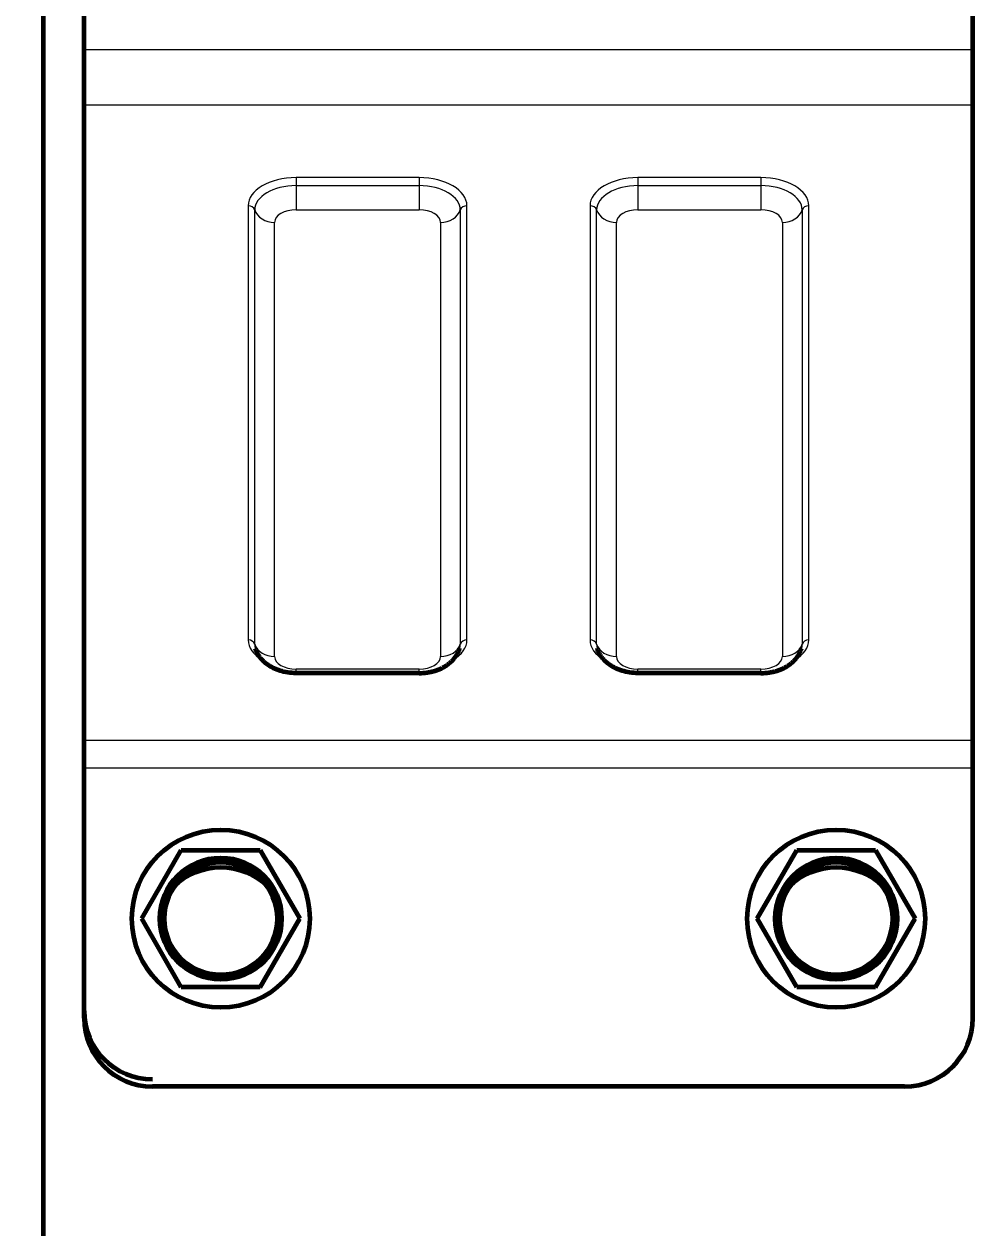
# Model space of a CAD drawing. Header units: millimetres. Extents: x 0 to 840, y 0 to 594.
# Drawn here: x 64.31 to 68.94, y 438.87 to 444.74 of the extents above; entities that cross this region are included whole.
import ezdxf

# ---------------------------------------------------------------- set-up
doc = ezdxf.new("R2010")
doc.units = ezdxf.units.MM
doc.linetypes.add('K5LT_BASIC', pattern=[0])
doc.linetypes.add('K5LT_THIN', pattern=[0])
doc.layers.add('Системный слой', color=7, linetype='Continuous')
doc.styles.add('KDIMTEXTSTYLE', font='GOST_AU.SHX', dxfattribs={"width": 0.96, "oblique": 15, "height": 5})
doc.dimstyles.new('KDIMSTYLE (0.07)', dxfattribs={"dimtxt": 5, "dimasz": 1, "dimexe": 2, "dimexo": 0, "dimgap": 1, "dimtad": 1, "dimlfac": 15, "dimtxsty": 'KDIMTEXTSTYLE', "dimsah": 1, "dimcen": 0, "dimdle": 1, "dimadec": 0, "dimazin": 0, "dimtfac": 0.667, "dimtmove": 0, "dimatfit": 3, "dimfxl": 1, "dimtvp": 1, "dimtolj": 1, "dimtzin": 0, "dimarcsym": 0})

# ---------------------------------------------------------------- blocks, each defined once
blk = doc.blocks.new('KDIMARROW_01')
at = {"layer": 'Системный слой'}
blk.add_hatch(color=0, dxfattribs=at).paths.add_polyline_path([(0, 0), (-5, 0.6583), (-4.5, 0), (-5, -0.6583)])
at = {"layer": 'Системный слой', "color": 0, "linetype": 'K5LT_THIN', "lineweight": 18}
for p, q in [((-4.5, 0), (-5, 0.6583)), ((-5, 0.6583), (0, 0)), ((0, 0), (-5, -0.6583)), ((-5, -0.6583), (-4.5, 0)), ((0, 0), (-1, 0))]:
    blk.add_line(p, q, dxfattribs=at)

msp = doc.modelspace()

# ---------------------------------------------------------------- linework, layer by layer
at = {"layer": 'Системный слой', "color": 5, "linetype": 'K5LT_BASIC', "lineweight": 60, "true_color": 0x0000ff}
for p, q in [((64.40262, 445.75139), (64.40262, 413.77201)), ((64.60262, 444.61115), (64.60262, 445.23957)), ((68.93595, 444.61115), (68.93595, 445.23957)), ((64.60262, 444.34148), (64.60262, 444.61115)), ((68.93595, 444.34148), (68.93595, 444.61115)), ((64.60262, 441.30813), (64.60262, 444.40361)), ((64.60262, 441.246), (64.60262, 444.34148)), ((68.93595, 441.246), (68.93595, 444.34148)), ((66.23595, 441.57437), (65.63595, 441.57437)), ((67.90262, 441.57437), (67.30262, 441.57437)), ((64.60262, 441.11117), (64.60262, 441.246)), ((68.93595, 441.11117), (68.93595, 441.246)), ((64.60262, 439.8929), (64.60262, 441.11117)), ((68.93595, 439.8929), (68.93595, 441.11117)), ((64.88439, 440.37764), (65.07684, 440.71098)), ((65.07684, 440.71098), (65.46174, 440.71098)), ((65.46174, 440.71098), (65.65419, 440.37764)), ((67.88439, 440.37764), (68.07684, 440.71098)), ((68.07684, 440.71098), (68.46174, 440.71098)), ((68.46174, 440.71098), (68.65419, 440.37764)), ((65.07684, 440.04431), (64.88439, 440.37764)), ((65.46174, 440.04431), (65.65419, 440.37764)), ((68.07684, 440.04431), (67.88439, 440.37764)), ((68.46174, 440.04431), (68.65419, 440.37764)), ((65.46174, 440.04431), (65.07684, 440.04431)), ((68.46174, 440.04431), (68.07684, 440.04431)), ((68.60262, 439.55957), (64.93595, 439.55957))]:
    msp.add_line(p, q, dxfattribs=at)
at = {"layer": 'Системный слой', "color": 7, "linetype": 'K5LT_THIN', "lineweight": 18}
for p, q in [((68.93595, 444.61115), (64.60262, 444.61115)), ((68.93595, 444.34148), (64.60262, 444.34148)), ((65.63595, 443.98881), (65.63595, 443.94961)), ((66.23595, 443.98881), (65.63595, 443.98881)), ((65.63595, 443.94961), (66.23595, 443.94961)), ((65.63595, 443.94961), (65.63595, 443.83203)), ((66.23595, 443.98881), (66.23595, 443.94961)), ((66.23595, 443.94961), (66.23595, 443.83203)), ((67.30262, 443.98881), (67.30262, 443.94961)), ((67.90262, 443.98881), (67.30262, 443.98881)), ((67.30262, 443.94961), (67.30262, 443.83203)), ((67.30262, 443.94961), (67.90262, 443.94961)), ((67.90262, 443.98881), (67.90262, 443.94961)), ((67.90262, 443.94961), (67.90262, 443.83203)), ((65.40262, 443.85166), (65.40262, 441.73563)), ((65.43489, 441.71541), (65.43489, 443.83144)), ((65.63595, 443.83203), (66.23595, 443.83203)), ((66.43701, 443.83144), (66.43701, 441.71541)), ((66.46929, 441.73563), (66.46929, 443.85166)), ((67.06929, 443.85166), (67.06929, 441.73563)), ((67.10156, 441.71541), (67.10156, 443.83144)), ((67.30262, 443.83203), (67.90262, 443.83203)), ((68.10368, 443.83144), (68.10368, 441.71541)), ((68.13595, 441.73563), (68.13595, 443.85166)), ((65.53172, 441.65473), (65.53172, 443.77076)), ((66.34019, 443.77076), (66.34019, 441.65473)), ((67.19839, 441.65473), (67.19839, 443.77076)), ((68.00685, 443.77076), (68.00685, 441.65473)), ((66.23595, 441.59347), (65.63595, 441.59347)), ((65.63595, 441.57437), (65.63595, 441.59347)), ((66.23595, 441.57437), (66.23595, 441.59347)), ((67.90262, 441.59347), (67.30262, 441.59347)), ((67.30262, 441.57437), (67.30262, 441.59347)), ((67.90262, 441.57437), (67.90262, 441.59347)), ((68.93595, 441.246), (64.60262, 441.246)), ((68.93595, 441.11117), (64.60262, 441.11117))]:
    msp.add_line(p, q, dxfattribs=at)
at = {"layer": 'Системный слой', "color": 5, "linetype": 'K5LT_BASIC', "lineweight": 60, "true_color": 0x0000ff}
for centre, radius in [((65.26929, 440.37764), 0.43333), ((68.26929, 440.37764), 0.43333), ((65.26929, 440.37764), 0.29667), ((65.26929, 440.37764), 0.28333), ((65.26929, 440.37764), 0.2744), ((68.26929, 440.37764), 0.29667), ((68.26929, 440.37764), 0.28333), ((68.26929, 440.37764), 0.2744)]:
    msp.add_circle(centre, radius, dxfattribs=at)
for centre, start, end in [((65.26929, 440.2929), 45.572996, 134.427004), ((68.26929, 440.2929), 45.572996, 134.427004), ((64.93595, 439.92806), 180, 270), ((64.93595, 439.8929), 180, 270), ((68.60262, 439.8929), 270, 0)]:
    msp.add_arc(centre, 0.33333, start, end, dxfattribs=at)
at = {"layer": 'Системный слой', "color": 7, "linetype": 'K5LT_THIN', "lineweight": 18}
for centre, major_axis, ratio, start_param, end_param in [((65.63595, 443.85166), (-0.23333, 0), 0.5877853, 4.712389, 6.2831853), ((65.63595, 443.83144), (-0.20106, 0), 0.5877853, 4.712389, 6.2831853), ((66.23595, 443.85166), (-0.23333, 0), 0.5877853, 3.1415927, 4.712389), ((66.23595, 443.83144), (-0.20106, 0), 0.5877853, 3.1415927, 4.712389), ((67.30262, 443.85166), (-0.23333, 0), 0.5877853, 4.712389, 6.2831853), ((67.30262, 443.83144), (-0.20106, 0), 0.5877853, 4.712389, 6.2831853), ((67.90262, 443.85166), (-0.23333, 0), 0.5877853, 3.1415927, 4.712389), ((67.90262, 443.83144), (-0.20106, 0), 0.5877853, 3.1415927, 4.712389), ((65.40262, 443.82469), (-0.03333, 0), 0.809017, 3.3942729, 4.712389), ((65.53172, 443.85166), (-0.1, 0), 0.809017, 0.2526803, 1.5707963), ((65.63595, 443.77076), (-0.10423, 0), 0.5877853, 4.712389, 6.2831853), ((66.23595, 443.77076), (-0.10423, 0), 0.5877853, 3.1415927, 4.712389), ((66.34019, 443.85166), (0.1, 0), 0.809017, 4.712389, 6.0305051), ((66.46929, 443.82469), (-0.03333, 0), 0.809017, 4.712389, 6.0305051), ((67.06929, 443.82469), (-0.03333, 0), 0.809017, 3.3942729, 4.712389), ((67.19839, 443.85166), (-0.1, 0), 0.809017, 0.2526803, 1.5707963), ((67.30262, 443.77076), (-0.10423, 0), 0.5877853, 4.712389, 6.2831853), ((67.90262, 443.77076), (-0.10423, 0), 0.5877853, 3.1415927, 4.712389), ((68.00685, 443.85166), (0.1, 0), 0.809017, 4.712389, 6.0305051), ((68.13595, 443.82469), (-0.03333, 0), 0.809017, 4.712389, 6.0305051), ((65.40262, 441.70867), (-0.03333, 0), 0.809017, 3.3942729, 4.712389), ((65.63595, 441.73563), (0.23333, 0), 0.5877853, 3.1415927, 3.9247715), ((65.53172, 441.73563), (-0.1, 0), 0.809017, 0.2526803, 1.5707963), ((65.63595, 441.71541), (0.20106, 0), 0.5877853, 3.1415927, 3.3303032), ((66.34019, 441.73563), (0.1, 0), 0.809017, 4.712389, 6.0305051), ((66.23595, 441.73563), (0.23333, 0), 0.5877853, 5.5000065, 6.2831853), ((66.23595, 441.71541), (0.20106, 0), 0.5877853, 6.0944748, 6.2831853), ((66.46929, 441.70867), (-0.03333, 0), 0.809017, 4.712389, 6.0305051), ((67.06929, 441.70867), (-0.03333, 0), 0.809017, 3.3942729, 4.712389), ((67.30262, 441.73563), (0.23333, 0), 0.5877853, 3.1415927, 3.9247715), ((67.19839, 441.73563), (-0.1, 0), 0.809017, 0.2526803, 1.5707963), ((67.30262, 441.71541), (0.20106, 0), 0.5877853, 3.1415927, 3.3303032), ((68.00685, 441.73563), (0.1, 0), 0.809017, 4.712389, 6.0305051), ((67.90262, 441.73563), (0.23333, 0), 0.5877853, 5.5000065, 6.2831853), ((67.90262, 441.71541), (0.20106, 0), 0.5877853, 6.0944748, 6.2831853), ((68.13595, 441.70867), (-0.03333, 0), 0.809017, 4.712389, 6.0305051), ((65.63595, 441.65473), (0.10423, 0), 0.5877853, 3.1415927, 4.712389), ((66.23595, 441.65473), (0.10423, 0), 0.5877853, 4.712389, 6.2831853), ((67.30262, 441.65473), (0.10423, 0), 0.5877853, 3.1415927, 4.712389), ((67.90262, 441.65473), (0.10423, 0), 0.5877853, 4.712389, 6.2831853)]:
    msp.add_ellipse(centre, major_axis=major_axis, ratio=ratio, start_param=start_param, end_param=end_param, dxfattribs=at)
at = {"layer": 'Системный слой', "color": 5, "linetype": 'K5LT_BASIC', "lineweight": 60, "true_color": 0x0000ff}
for points, knots in [([(65.63595, 441.57437), (65.62249, 441.57437), (65.59609, 441.57629), (65.56455, 441.58333), (65.54119, 441.59147), (65.52521, 441.59852), (65.51016, 441.60667), (65.49614, 441.61587), (65.48289, 441.62645), (65.47096, 441.63806), (65.46048, 441.65058), (65.45152, 441.6639), (65.44404, 441.6781), (65.44014, 441.68807), (65.43846, 441.69324)], [0, 0, 0, 0, 2.3562394, 4.6205627, 5.7294575, 6.8258478, 7.8123134, 8.8842978, 9.9408397, 10.9801866, 12.0006043, 13.0019546, 13.9858867, 15, 15, 15, 15]), ([(66.23595, 441.57437), (66.24941, 441.57437), (66.26939, 441.57582), (66.29506, 441.58059), (66.31331, 441.58541), (66.33071, 441.59147), (66.34699, 441.59865), (66.36228, 441.60697), (66.37651, 441.61641), (66.38969, 441.62705), (66.40154, 441.63871), (66.41195, 441.65128), (66.42083, 441.66463), (66.42808, 441.67862), (66.43185, 441.68834), (66.43344, 441.69324)], [0, 0, 0, 0, 2.5127978, 3.7298087, 4.9281714, 6.110973, 7.280522, 8.3947922, 9.5374293, 10.6634703, 11.7710604, 12.8584127, 13.925451, 14.9740095, 16, 16, 16, 16]), ([(67.30262, 441.57437), (67.28916, 441.57437), (67.26276, 441.57629), (67.23122, 441.58333), (67.20786, 441.59147), (67.19187, 441.59852), (67.17683, 441.60667), (67.16281, 441.61587), (67.14956, 441.62645), (67.13763, 441.63806), (67.12714, 441.65058), (67.11818, 441.6639), (67.11071, 441.6781), (67.10681, 441.68807), (67.10513, 441.69324)], [0, 0, 0, 0, 2.3562394, 4.6205627, 5.7294575, 6.8258478, 7.8123134, 8.8842978, 9.9408397, 10.9801866, 12.0006043, 13.0019546, 13.9858867, 15, 15, 15, 15]), ([(67.90262, 441.57437), (67.91608, 441.57437), (67.93606, 441.57582), (67.96173, 441.58059), (67.97998, 441.58541), (67.99738, 441.59147), (68.01365, 441.59865), (68.02895, 441.60697), (68.04317, 441.61641), (68.05636, 441.62705), (68.06821, 441.63871), (68.07862, 441.65128), (68.08749, 441.66463), (68.09475, 441.67862), (68.09852, 441.68834), (68.10011, 441.69324)], [0, 0, 0, 0, 2.5127978, 3.7298087, 4.9281714, 6.110973, 7.280522, 8.3947922, 9.5374293, 10.6634703, 11.7710604, 12.8584127, 13.925451, 14.9740095, 16, 16, 16, 16])]:
    msp.add_open_spline(points, degree=3, knots=knots, dxfattribs=at)

# ---------------------------------------------------------------- dimensions: what is measured, and where the dimension line sits
at = {"layer": 'Системный слой', "color": 7}
msp.add_linear_dim(base=(35.79523, 548.52309), p1=(62.98689, 411.46667), p2=(66.39331, 548.52309), angle=90, location=(35.79523, 479.99488), text='\\H5.0;\\W0.965;\\Q15;\\H5.0;\\W0.965;\\Q15;\\Q15;H', dimstyle='KDIMSTYLE (0.07)', override={"dimexo": 0, "dimblk1": 'KDIMARROW_01', "dimblk2": 'KDIMARROW_01', "dimse1": 0, "dimse2": 0, "dimclrt": 7, "dimtolj": 1}, dxfattribs=at).render()

doc.saveas('drawing.dxf')
